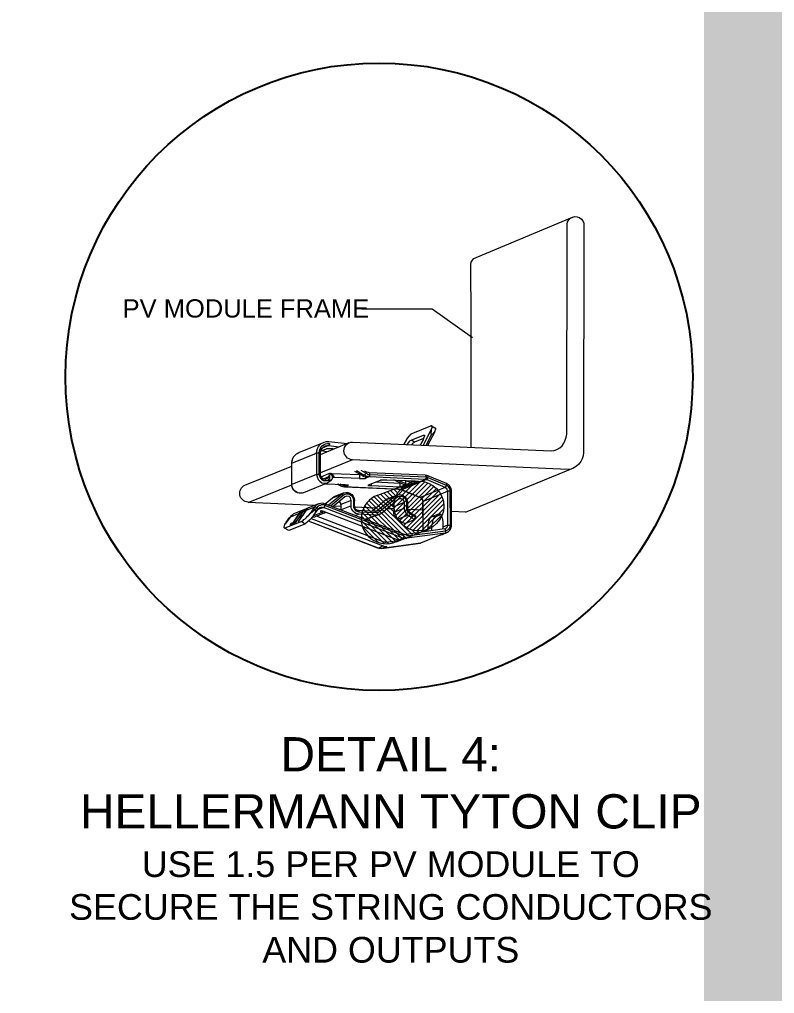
# Model space of a CAD drawing. Header units: feet. Extents: x -327 to 55127, y -2634 to 4121.
# Drawn here: x -209.38 to -187.32, y 35.05 to 63.49 of the extents above; entities that cross this region are included whole.
import ezdxf
from ezdxf.enums import TextEntityAlignment as Align

# ---------------------------------------------------------------- set-up
doc = ezdxf.new("R2018")
doc.units = ezdxf.units.FT
doc.header["$MEASUREMENT"] = 0
for name, color, linetype in [('G-ANNO-TEXT', 1, 'Continuous'), ('G-TEXT', 7, 'Continuous'), ('PDF_0', 7, 'Continuous'), ('PDF_Ediciones', 1, 'Continuous'), ('PDF_PDF_Geometría', 7, 'Continuous'), ('PDF_PV wires', 7, 'Continuous'), ('PDF_Text', 7, 'Continuous'), ('XREF', 7, 'Continuous')]:
    doc.layers.add(name, color=color, linetype=linetype)
doc.styles.add('NEI-A', font='arial.ttf')
doc.styles.get("Standard").update_dxf_attribs({"font": 'arial.ttf'})

# ---------------------------------------------------------------- blocks, each defined once
blk = doc.blocks.new('sub-title')
at = {"color": 153, "lineweight": 30, "flags": 106}
blk.add_attdef('SUB_TITLE', text='', height=0.1875, dxfattribs=at).set_placement((0, 0.1875), align=Align.MIDDLE_CENTER)

msp = doc.modelspace()

# ---------------------------------------------------------------- linework, layer by layer
at = {"layer": 'PDF_0', "color": 1, "lineweight": 0}
for points in [[(-198.347, 49.814), (-198.271, 49.739)], [(-198.248, 49.849), (-198.208, 49.808)], [(-198.155, 49.89), (-198.138, 49.872)], [(-198.057, 49.924), (-198.051, 49.919)], [(-199.106, 49.501), (-197.993, 48.394)], [(-199.019, 49.553), (-197.895, 48.429)], [(-198.932, 49.594), (-198.411, 49.072)], [(-198.834, 49.629), (-198.434, 49.234)], [(-198.735, 49.669), (-198.434, 49.368)], [(-198.637, 49.704), (-198.411, 49.478)], [(-198.544, 49.739), (-198.376, 49.577)], [(-198.445, 49.779), (-198.329, 49.663)], [(-199.298, 49.292), (-198.283, 48.284)], [(-199.24, 49.374), (-198.184, 48.318)], [(-199.176, 49.443), (-198.092, 48.353)], [(-199.396, 48.997), (-198.59, 48.185)], [(-199.379, 49.107), (-198.48, 48.208)], [(-199.344, 49.205), (-198.382, 48.243)], [(-199.402, 48.863), (-198.718, 48.185)], [(-199.373, 48.701), (-198.88, 48.214)], [(-197.912, 48.579), (-197.796, 48.463)], [(-197.75, 48.55), (-197.703, 48.498)], [(-197.622, 48.556), (-197.605, 48.539)], [(-197.512, 48.573), (-197.506, 48.573)]]:
    msp.add_lwpolyline(points, dxfattribs=at)
at = {"layer": 'PDF_0', "lineweight": 25}
msp.add_circle((-198.877, 53.058), 9.164, dxfattribs=at)
at = {"layer": 'PDF_Ediciones', "lineweight": 0}
msp.add_circle((-197.712, 49.284), 0.728, dxfattribs=at)
msp.add_arc((-198.674, 48.913), 0.728, 109.3854, 294.0765, dxfattribs=at)
at = {"layer": 'PDF_PDF_Geometría', "lineweight": 0}
for points in [[(-199.657, 50.638, -0.968573), (-199.651, 51.154), (-193.853, 50.893), (-193.761, 50.904), (-193.679, 50.939), (-193.598, 50.985), (-193.529, 51.043), (-193.476, 51.119), (-193.436, 51.206), (-193.407, 51.299), (-193.395, 51.385), (-193.384, 57.45, -1.103596), (-192.891, 57.479), (-192.902, 50.846), (-192.914, 50.753), (-192.943, 50.667), (-192.984, 50.58), (-193.036, 50.504), (-193.105, 50.446), (-193.187, 50.4)], [(-196.19, 50.997), (-196.19, 54.754), (-196.195, 56.335, -0.292569), (-196.045, 56.546), (-193.227, 57.723)], [(-202.704, 49.397, -0.768254), (-202.8, 49.895), (-201.426, 50.446)]]:
    msp.add_lwpolyline(points, format="xyb", dxfattribs=at)
for points in [[(-198.063, 51.241), (-198.074, 51.217), (-198.15, 51.084), (-198.063, 51.241), (-198.039, 51.275), (-197.993, 51.333), (-197.97, 51.356), (-197.953, 51.38), (-197.929, 51.391), (-197.918, 51.403), (-197.895, 51.409), (-197.361, 51.629), (-197.355, 51.635), (-197.344, 51.635), (-197.338, 51.629), (-197.332, 51.617), (-197.332, 51.583), (-197.338, 51.565), (-197.344, 51.536)], [(-197.344, 51.629), (-197.245, 51.571), (-197.239, 51.571), (-197.228, 51.559), (-197.228, 51.525), (-197.239, 51.501), (-197.245, 51.478), (-197.257, 51.449), (-197.315, 51.385), (-197.338, 51.374), (-197.35, 51.374), (-197.35, 51.38), (-197.355, 51.385), (-197.355, 51.397), (-197.35, 51.49), (-197.344, 51.536), (-197.593, 51.061)], [(-198.057, 51.084), (-198.011, 51.142), (-197.987, 51.165), (-197.976, 51.188), (-197.958, 51.2), (-197.941, 51.206), (-197.576, 51.356), (-197.552, 51.356), (-197.552, 51.333), (-197.558, 51.304), (-197.57, 51.281), (-197.581, 51.252), (-197.593, 51.217), (-197.639, 51.142), (-197.651, 51.107), (-197.674, 51.072), (-197.686, 51.061)], [(-197.581, 51.252), (-197.842, 51.148), (-197.941, 51.206)], [(-197.576, 51.356), (-197.552, 51.345)], [(-197.35, 51.374), (-197.512, 51.055)], [(-197.251, 51.455), (-197.46, 51.055)], [(-201.426, 50.527), (-201.426, 50.533), (-201.42, 50.609), (-201.402, 50.672), (-201.368, 50.73), (-201.321, 50.782), (-201.286, 50.811), (-201.269, 50.823), (-201.223, 50.852), (-200.498, 51.142)], [(-200.585, 50.203), (-200.591, 50.208), (-200.631, 50.208), (-200.631, 50.829), (-200.701, 50.829), (-200.695, 50.898), (-200.678, 50.968), (-200.643, 51.026), (-200.596, 51.084), (-200.567, 51.107), (-200.486, 51.148), (-200.417, 51.165), (-200.347, 51.165), (-199.808, 51.107)], [(-200.591, 50.823), (-200.591, 50.829), (-200.631, 50.829), (-200.62, 50.893), (-200.602, 50.951), (-200.573, 51.003), (-200.538, 51.043), (-200.498, 51.072), (-200.446, 51.101), (-200.382, 51.113), (-200.33, 51.113), (-200.33, 51.084), (-200.341, 51.067), (-200.341, 51.061), (-200.353, 51.049), (-200.04, 51.014)], [(-200.591, 50.788), (-199.75, 51.136)], [(-200.504, 50.081), (-200.347, 50.145), (-200.37, 50.104), (-200.405, 50.081), (-200.411, 50.081), (-200.446, 50.064), (-200.492, 50.069), (-200.533, 50.093), (-200.562, 50.133), (-200.585, 50.179), (-200.585, 50.203), (-200.591, 50.823), (-200.585, 50.858), (-200.567, 50.916), (-200.538, 50.968), (-200.492, 51.014), (-200.451, 51.038), (-200.446, 51.038), (-200.399, 51.049), (-200.353, 51.049), (-200.538, 50.974)], [(-200.399, 50.869), (-200.573, 50.893), (-200.411, 50.956), (-200.399, 50.962), (-200.359, 50.962), (-200.341, 50.968), (-200.283, 50.968), (-200.254, 50.962), (-200.225, 50.962), (-200.185, 50.956)], [(-197.918, 51.072), (-197.912, 51.084), (-197.889, 51.107), (-197.877, 51.13), (-197.86, 51.142), (-197.842, 51.148)], [(-200.254, 50.069), (-200.295, 50.017), (-200.341, 49.982), (-200.37, 49.965), (-201.089, 49.669), (-201.13, 49.658), (-201.205, 49.658), (-201.269, 49.675), (-201.333, 49.716), (-201.379, 49.768), (-201.414, 49.843), (-201.426, 49.913), (-201.426, 50.533), (-200.701, 50.829), (-200.701, 50.208), (-200.689, 50.133), (-200.654, 50.064), (-200.608, 50.006), (-200.55, 49.965), (-200.475, 49.953), (-200.405, 49.953), (-200.37, 49.965)], [(-201.095, 49.669), (-201.124, 49.658), (-201.188, 49.658), (-201.257, 49.669), (-201.321, 49.698), (-201.368, 49.75), (-201.408, 49.803), (-201.426, 49.866), (-201.426, 50.574), (-201.408, 50.655), (-201.373, 50.725), (-201.321, 50.782), (-201.286, 50.806)], [(-196.352, 49.107), (-193.187, 50.4), (-193.268, 50.365), (-193.361, 50.353), (-199.651, 50.632), (-200.585, 50.249)], [(-200.237, 50.139), (-200.237, 50.127), (-200.249, 50.098), (-200.249, 50.087), (-200.26, 50.058), (-200.278, 50.046), (-200.318, 50.035), (-200.37, 50.023), (-200.411, 50.017), (-200.457, 50.017), (-200.504, 50.023), (-200.544, 50.052), (-200.573, 50.087), (-200.602, 50.127), (-200.62, 50.162), (-200.631, 50.208), (-200.637, 50.214), (-200.649, 50.214), (-200.66, 50.208), (-200.701, 50.208), (-201.426, 49.913)], [(-200.567, 50.139), (-200.347, 50.232)], [(-200.347, 50.145), (-200.324, 50.179), (-200.33, 50.098), (-200.353, 50.058), (-200.364, 50.04), (-200.37, 50.035), (-200.37, 50.023)], [(-200.324, 50.237), (-200.33, 50.232), (-200.353, 50.226), (-200.312, 50.237), (-200.312, 50.243), (-200.301, 50.243), (-200.231, 50.139)], [(-200.301, 50.243), (-200.301, 50.232), (-200.318, 50.197), (-200.324, 50.179)], [(-200.295, 50.237), (-200.26, 50.237), (-200.185, 50.116), (-200.214, 50.116), (-200.237, 50.127), (-200.26, 50.127)], [(-200.26, 50.237), (-199.448, 50.203), (-199.448, 50.087), (-200.185, 50.116)], [(-199.164, 50.255), (-199.159, 50.255), (-199.159, 50.249), (-199.153, 50.243), (-199.153, 50.214), (-199.147, 50.203), (-197.506, 50.133), (-197.506, 50.11), (-197.512, 50.098), (-197.512, 50.081), (-197.523, 50.069), (-197.529, 50.069), (-197.529, 50.064), (-197.5, 50.064), (-197.5, 50.058), (-197.489, 50.058), (-198.213, 49.762), (-198.219, 49.762), (-198.219, 49.768), (-198.248, 49.768), (-198.254, 49.774), (-198.254, 49.768), (-199.889, 49.843), (-199.889, 49.849), (-198.254, 49.774), (-197.529, 50.064), (-199.164, 50.139), (-199.257, 50.104), (-199.251, 50.104), (-199.257, 50.116)], [(-199.541, 50.319), (-199.309, 50.185), (-199.292, 50.203), (-199.28, 50.208), (-199.274, 50.226), (-199.269, 50.232), (-199.269, 50.243), (-199.234, 50.232), (-199.222, 50.226), (-199.211, 50.214), (-199.187, 50.208), (-199.164, 50.208), (-199.147, 50.203), (-199.153, 50.197), (-199.153, 50.162), (-199.159, 50.151), (-199.159, 50.145), (-199.164, 50.145), (-199.164, 50.139), (-199.182, 50.145), (-199.222, 50.145), (-199.245, 50.151), (-199.257, 50.156), (-199.274, 50.162), (-199.298, 50.174), (-199.309, 50.185), (-199.356, 50.162), (-199.588, 50.295)], [(-199.419, 50.203), (-199.448, 50.203)], [(-199.448, 50.087), (-199.344, 50.087), (-199.315, 50.093), (-199.28, 50.093), (-199.257, 50.104), (-199.257, 50.116), (-199.274, 50.127), (-199.309, 50.139), (-199.35, 50.156), (-199.356, 50.162)], [(-199.257, 50.284), (-199.257, 50.261), (-199.263, 50.249), (-199.269, 50.243), (-199.396, 50.319)], [(-196.891, 48.51), (-197.036, 48.446), (-197.054, 48.446), (-197.094, 48.434), (-196.949, 48.492), (-196.909, 48.51), (-196.874, 48.521), (-196.845, 48.539), (-196.81, 48.579), (-196.776, 48.631), (-196.758, 48.701), (-196.758, 48.724), (-196.764, 49.716), (-196.764, 49.75), (-196.781, 49.814), (-196.822, 49.872), (-196.868, 49.913), (-196.909, 49.942), (-197.448, 50.162), (-197.483, 50.179), (-197.529, 50.185), (-199.164, 50.255), (-199.187, 50.261), (-199.245, 50.278), (-199.257, 50.284), (-199.298, 50.307)], [(-199.269, 50.098), (-199.269, 50.116)], [(-197.529, 50.185), (-197.523, 50.185), (-197.523, 50.179), (-197.512, 50.174), (-197.512, 50.162), (-197.506, 50.156), (-197.506, 50.133), (-197.483, 50.133), (-197.477, 50.127), (-197.46, 50.127), (-197.448, 50.116), (-197.448, 50.139), (-197.442, 50.151), (-197.442, 50.162), (-197.448, 50.162)], [(-200.759, 49.304), (-202.701, 49.391), (-201.426, 49.907)], [(-200.44, 49.936), (-199.877, 49.913), (-199.848, 49.907), (-199.808, 49.907), (-199.79, 49.901), (-199.785, 49.901), (-199.779, 49.895), (-199.796, 49.878), (-199.889, 49.849), (-199.93, 49.849), (-199.941, 49.855), (-199.964, 49.855), (-199.999, 49.866), (-200.034, 49.89), (-200.086, 49.919)], [(-199.796, 49.901), (-199.796, 49.878), (-199.819, 49.872), (-199.895, 49.872), (-199.941, 49.89), (-199.976, 49.901), (-199.982, 49.901), (-199.982, 49.907), (-199.988, 49.907), (-200.034, 49.89), (-200.04, 49.89), (-200.092, 49.919)], [(-199.988, 49.907), (-200.011, 49.919)], [(-199.976, 49.913), (-199.976, 49.901)], [(-199.785, 49.901), (-199.785, 49.89)], [(-199.101, 49.872), (-199.101, 49.936)], [(-198.973, 49.988), (-198.271, 49.953), (-198.271, 49.832)], [(-198.318, 50.04), (-198.109, 49.942), (-198.097, 49.936), (-198.086, 49.924), (-198.074, 49.924), (-198.132, 49.901), (-198.15, 49.907), (-198.155, 49.907), (-198.167, 49.913), (-198.445, 50.046)], [(-198.254, 49.953), (-198.271, 49.953)], [(-196.758, 48.724), (-196.77, 48.724), (-196.776, 48.73), (-196.793, 48.73), (-196.799, 49.721), (-196.845, 49.721), (-196.857, 49.716), (-196.874, 49.716), (-196.874, 49.733), (-196.886, 49.768), (-196.891, 49.779), (-196.932, 49.82), (-196.949, 49.826), (-197.674, 49.53), (-198.213, 49.762), (-198.219, 49.762), (-197.68, 49.53), (-197.657, 49.524), (-197.628, 49.495), (-197.605, 49.461), (-197.599, 49.42), (-197.599, 48.527)], [(-198.08, 49.866), (-198.08, 49.855), (-198.074, 49.855), (-198.068, 49.861), (-198.08, 49.872), (-198.103, 49.878), (-198.132, 49.901)], [(-198.109, 50.035), (-198.109, 49.942)], [(-197.97, 50.023), (-197.935, 50.006), (-197.929, 50.006), (-197.906, 49.994), (-197.97, 49.965), (-197.982, 49.971), (-197.987, 49.982), (-198.005, 49.988), (-198.103, 50.023)], [(-198.097, 49.849), (-198.097, 49.872)], [(-197.924, 49.948), (-197.924, 49.919), (-197.982, 49.907), (-198.028, 49.913), (-198.074, 49.924)], [(-197.97, 49.965), (-197.935, 49.953), (-197.918, 49.942), (-197.906, 49.936), (-197.912, 49.924), (-197.912, 49.942)], [(-197.935, 50.017), (-197.935, 50.006)], [(-197.761, 50.006), (-197.761, 49.988), (-197.784, 49.982), (-197.86, 49.982), (-197.906, 49.994)], [(-197.744, 50.006), (-197.744, 49.994)], [(-196.764, 49.716), (-196.781, 49.716), (-196.787, 49.721), (-196.799, 49.721), (-196.799, 49.75), (-196.81, 49.774), (-196.816, 49.803), (-196.828, 49.82), (-196.845, 49.843), (-196.868, 49.861), (-196.886, 49.878), (-196.915, 49.895), (-196.909, 49.901), (-196.909, 49.913), (-196.903, 49.919), (-196.903, 49.936), (-196.909, 49.936), (-196.909, 49.942)], [(-200.799, 49.2), (-200.782, 49.2), (-200.776, 49.194), (-200.759, 49.188), (-200.753, 49.188), (-200.747, 49.182), (-200.736, 49.176), (-200.695, 49.234), (-200.701, 49.24), (-200.724, 49.252), (-200.736, 49.252), (-200.741, 49.258), (-200.759, 49.258), (-200.736, 49.292), (-200.701, 49.321), (-200.66, 49.345), (-200.631, 49.362), (-200.585, 49.368), (-200.544, 49.374), (-200.504, 49.368), (-200.457, 49.35), (-200.451, 49.35), (-200.237, 49.524), (-200.185, 49.559), (-199.912, 49.669), (-199.848, 49.681), (-199.79, 49.681), (-199.727, 49.663), (-199.675, 49.623), (-199.634, 49.571), (-199.605, 49.507), (-199.599, 49.437), (-199.628, 49.449)], [(-200.359, 49.316), (-199.97, 49.634), (-199.924, 49.605)], [(-200.301, 49.292), (-199.924, 49.605), (-199.877, 49.629), (-199.831, 49.64), (-199.779, 49.64), (-199.733, 49.623), (-199.686, 49.588), (-199.651, 49.553), (-199.634, 49.507), (-199.628, 49.449), (-199.628, 49.252), (-199.611, 49.229), (-199.599, 49.194), (-199.582, 49.171), (-199.553, 49.147), (-199.53, 49.136), (-199.501, 49.124), (-199.466, 49.113), (-198.967, 49.095), (-198.938, 49.095), (-198.921, 49.101), (-198.909, 49.101), (-198.892, 49.107), (-198.88, 49.113), (-198.869, 49.124), (-198.851, 49.136), (-198.37, 49.536), (-198.324, 49.565), (-198.277, 49.577), (-198.225, 49.571), (-198.179, 49.559), (-198.132, 49.524), (-198.103, 49.484), (-198.08, 49.432), (-198.074, 49.379), (-198.074, 49.2), (-198.063, 49.153), (-198.057, 49.136), (-198.039, 49.113), (-198.028, 49.101), (-197.993, 49.078), (-197.895, 49.008)], [(-200.237, 49.524), (-199.97, 49.634), (-199.912, 49.669)], [(-198.967, 49.02), (-199.466, 49.049), (-199.512, 49.055), (-199.553, 49.066), (-199.593, 49.095), (-199.628, 49.124), (-199.651, 49.159), (-199.68, 49.2), (-199.692, 49.246), (-199.692, 49.449), (-199.698, 49.484), (-199.709, 49.519), (-199.756, 49.565), (-199.825, 49.577), (-199.848, 49.565), (-199.877, 49.553), (-200.225, 49.258)], [(-198.874, 49.043), (-199.176, 48.916), (-199.187, 48.91), (-199.211, 48.904), (-199.228, 48.904), (-199.251, 48.898), (-199.274, 48.898), (-198.967, 49.02), (-198.944, 49.02), (-198.927, 49.031), (-198.909, 49.031), (-198.886, 49.037), (-198.869, 49.043), (-198.845, 49.055), (-198.828, 49.06), (-198.805, 49.078), (-198.324, 49.484), (-198.3, 49.495), (-198.266, 49.507), (-198.242, 49.507), (-198.208, 49.49), (-198.179, 49.472), (-198.161, 49.443), (-198.15, 49.42), (-198.144, 49.385), (-198.144, 49.194), (-198.132, 49.159), (-198.121, 49.136), (-198.109, 49.101), (-198.097, 49.078), (-198.074, 49.055), (-198.057, 49.031), (-198.028, 49.014), (-197.929, 48.95), (-197.895, 49.008), (-197.842, 48.991), (-197.825, 48.991), (-197.813, 48.997)], [(-199.066, 49.142), (-198.689, 49.461), (-198.637, 49.49), (-198.358, 49.605), (-198.3, 49.617), (-198.231, 49.611), (-198.173, 49.588), (-198.121, 49.553), (-198.08, 49.495), (-198.057, 49.437), (-198.039, 49.374), (-198.074, 49.379)], [(-198.37, 49.536), (-198.411, 49.571), (-198.898, 49.171), (-198.967, 49.136)], [(-198.689, 49.461), (-198.411, 49.571), (-198.358, 49.605)], [(-198.254, 49.768), (-198.231, 49.768), (-198.219, 49.762)], [(-197.68, 49.53), (-197.674, 49.53), (-197.639, 49.519), (-197.628, 49.507), (-197.622, 49.49), (-197.61, 49.472), (-197.605, 49.461), (-197.599, 49.437), (-197.599, 49.42), (-196.874, 49.716), (-196.874, 48.724), (-196.863, 48.724), (-196.857, 48.73), (-196.793, 48.73), (-196.799, 48.701), (-196.81, 48.672), (-196.822, 48.649), (-196.834, 48.62), (-196.857, 48.602), (-196.88, 48.579), (-196.909, 48.568), (-196.932, 48.562), (-196.938, 48.573), (-196.938, 48.585), (-196.949, 48.597), (-196.949, 48.602), (-196.961, 48.614), (-196.967, 48.614), (-198.086, 48.457)], [(-200.649, 49.35), (-201.368, 49.055), (-201.385, 49.049), (-201.42, 49.02), (-201.455, 48.997), (-201.478, 48.962), (-201.611, 48.771), (-201.599, 48.788)], [(-201.211, 49.078), (-201.402, 48.794), (-201.455, 48.771), (-201.478, 48.73), (-201.362, 48.776), (-201.333, 48.823), (-201.379, 48.805), (-201.182, 49.089), (-201.112, 49.113), (-201.333, 48.794), (-201.315, 48.8), (-201.211, 48.95), (-201.136, 48.985), (-201.24, 48.829), (-201.223, 48.84), (-200.996, 49.159), (-200.759, 49.258), (-200.799, 49.2), (-200.892, 49.066)], [(-200.782, 49.014), (-200.66, 49.194), (-200.649, 49.205), (-200.608, 49.24), (-200.602, 49.24), (-200.591, 49.246), (-200.567, 49.252), (-200.544, 49.252), (-200.515, 49.246), (-200.498, 49.24), (-200.683, 49.171)], [(-200.451, 49.35), (-200.451, 49.327), (-200.457, 49.316), (-200.457, 49.304), (-200.492, 49.316), (-200.521, 49.321), (-200.556, 49.321), (-200.591, 49.304), (-200.62, 49.298), (-200.649, 49.281), (-200.678, 49.258), (-200.695, 49.234), (-200.683, 49.229), (-200.666, 49.211), (-200.666, 49.205), (-200.66, 49.2), (-200.66, 49.194)], [(-200.457, 49.35), (-198.144, 48.463), (-198.109, 48.457), (-198.086, 48.457), (-198.08, 48.457), (-198.074, 48.446), (-198.074, 48.44), (-198.068, 48.434), (-198.068, 48.429), (-198.063, 48.417), (-198.063, 48.411), (-196.932, 48.562), (-196.932, 48.521), (-196.938, 48.51), (-196.938, 48.504), (-196.949, 48.492), (-198.068, 48.342), (-198.08, 48.336), (-198.126, 48.336), (-198.144, 48.342), (-198.155, 48.342), (-198.167, 48.347), (-198.179, 48.347), (-198.324, 48.289), (-200.469, 49.113), (-200.486, 49.124), (-200.521, 49.136), (-200.538, 49.136), (-200.556, 49.142), (-200.573, 49.142), (-200.585, 49.136), (-200.596, 49.136), (-200.596, 49.13), (-200.591, 49.13), (-200.591, 49.124), (-200.585, 49.113), (-200.567, 49.107), (-200.544, 49.095), (-200.538, 49.089), (-200.515, 49.089), (-200.498, 49.084), (-200.475, 49.089), (-200.463, 49.089), (-200.446, 49.095), (-200.422, 49.101)], [(-199.993, 49.269), (-200.208, 49.281)], [(-199.692, 49.449), (-199.993, 49.327), (-199.999, 49.362), (-200.034, 49.42)], [(-199.993, 49.327), (-199.993, 49.176)], [(-199.692, 49.292), (-199.988, 49.176)], [(-199.628, 49.287), (-199.599, 49.281), (-199.582, 49.211), (-199.564, 49.194), (-199.53, 49.171), (-199.506, 49.159), (-199.483, 49.159), (-199.466, 49.113)], [(-199.599, 49.281), (-199.599, 49.437)], [(-198.967, 49.223), (-199.593, 49.252)], [(-198.144, 49.385), (-198.445, 49.258), (-198.451, 49.292), (-198.463, 49.321), (-198.486, 49.345)], [(-198.445, 49.258), (-198.445, 49.101)], [(-198.028, 49.014), (-198.335, 48.892), (-198.358, 48.91), (-198.376, 48.933), (-198.399, 48.956), (-198.416, 48.985), (-198.434, 49.008), (-198.445, 49.066), (-198.445, 49.101), (-198.144, 49.223)], [(-197.599, 49.159), (-198.039, 49.182), (-198.039, 49.211), (-198.074, 49.223)], [(-198.039, 49.211), (-198.039, 49.374)], [(-197.593, 48.527), (-197.599, 49.42)], [(-201.605, 48.794), (-201.489, 48.962), (-201.478, 48.962), (-201.211, 49.078), (-201.205, 49.084), (-201.194, 49.089), (-201.194, 49.095), (-201.182, 49.107), (-201.176, 49.107), (-201.176, 49.113), (-201.17, 49.124), (-201.165, 49.113), (-201.17, 49.107), (-201.17, 49.101), (-201.176, 49.095), (-201.182, 49.095), (-201.182, 49.089)], [(-201.17, 48.991), (-201.194, 48.956)], [(-201.107, 49.003), (-201.165, 48.985), (-201.182, 48.997), (-201.089, 49.124)], [(-201.182, 48.997), (-201.107, 49.02), (-201.095, 49.014)], [(-201.165, 49.113), (-201.159, 49.124), (-201.153, 49.124), (-201.153, 49.13), (-201.17, 49.124)], [(-201.136, 48.985), (-201.124, 48.979)], [(-201.112, 49.113), (-201.112, 49.124), (-201.107, 49.13), (-201.095, 49.136), (-201.095, 49.142), (-201.089, 49.142), (-201.083, 49.147), (-201.083, 49.153), (-201.078, 49.159), (-201.049, 49.171), (-201.06, 49.159), (-201.066, 49.159), (-201.072, 49.153), (-201.072, 49.147), (-201.089, 49.13), (-201.089, 49.124), (-201.02, 49.153), (-201.014, 49.159), (-201.014, 49.171), (-201.002, 49.176), (-200.996, 49.176), (-200.996, 49.182), (-200.979, 49.2), (-200.962, 49.205), (-200.985, 49.182), (-200.985, 49.176), (-200.991, 49.171), (-200.996, 49.159)], [(-201.02, 49.153), (-201.107, 49.02)], [(-201.078, 49.159), (-201.072, 49.153)], [(-200.979, 49.2), (-200.973, 49.194)], [(-200.44, 49.095), (-200.741, 48.968), (-200.747, 48.968), (-200.765, 48.962), (-200.828, 48.962)], [(-200.544, 49.095), (-200.794, 48.997)], [(-198.254, 48.278), (-198.671, 48.22), (-198.695, 48.22), (-198.7, 48.226), (-198.724, 48.226), (-200.701, 48.991)], [(-200.538, 49.089), (-200.521, 49.136)], [(-199.466, 49.049), (-199.559, 49.008)], [(-199.483, 49.159), (-198.985, 49.136), (-198.967, 49.095)], [(-198.851, 49.136), (-198.898, 49.171), (-198.909, 49.159), (-198.921, 49.153), (-198.927, 49.147), (-198.938, 49.142), (-198.944, 49.142), (-198.961, 49.136), (-198.985, 49.136)], [(-198.445, 49.2), (-198.648, 49.205)], [(-198.039, 49.182), (-198.034, 49.171), (-198.028, 49.153), (-198.022, 49.142), (-198.011, 49.13), (-198.005, 49.113), (-197.987, 49.107), (-197.813, 48.997), (-197.813, 48.985), (-197.813, 48.979), (-197.866, 48.875), (-197.866, 48.892), (-197.871, 48.904), (-197.883, 48.91), (-197.912, 48.939), (-197.929, 48.95)], [(-197.987, 49.107), (-197.993, 49.078)], [(-197.454, 48.55), (-197.454, 48.579), (-197.437, 48.788), (-197.419, 48.846), (-197.402, 48.892), (-197.384, 48.933), (-197.361, 48.962), (-197.338, 48.979), (-197.129, 49.06), (-197.112, 49.06), (-197.094, 49.055), (-197.071, 49.031), (-197.054, 48.991), (-197.036, 48.945), (-197.025, 48.887), (-197.019, 48.823), (-197.019, 48.666)], [(-197.071, 49.037), (-197.222, 48.968), (-197.338, 48.979)], [(-197.338, 48.573), (-197.338, 48.637), (-197.332, 48.713), (-197.321, 48.776), (-197.303, 48.84), (-197.292, 48.892), (-197.268, 48.933), (-197.251, 48.956), (-197.222, 48.968)], [(-197.129, 49.06), (-197.1, 49.06)], [(-196.346, 49.107), (-196.758, 49.124)], [(-201.141, 48.829), (-201.605, 48.649), (-201.623, 48.637), (-201.64, 48.637), (-201.646, 48.649), (-201.652, 48.666), (-201.646, 48.684), (-201.64, 48.707), (-201.634, 48.742), (-201.611, 48.771)], [(-201.049, 48.759), (-201.512, 48.573), (-201.64, 48.637)], [(-201.455, 48.771), (-201.431, 48.759)], [(-201.443, 48.747), (-201.431, 48.759), (-201.379, 48.776), (-201.373, 48.8)], [(-201.402, 48.794), (-201.379, 48.776)], [(-201.356, 48.794), (-201.362, 48.794), (-201.379, 48.805)], [(-200.857, 48.921), (-198.753, 48.121), (-198.741, 48.11), (-198.729, 48.104), (-198.7, 48.104), (-198.689, 48.098), (-198.66, 48.098), (-198.648, 48.104), (-198.793, 48.046), (-197.674, 48.202), (-197.668, 48.202), (-198.793, 48.046), (-198.805, 48.046), (-198.822, 48.04), (-198.834, 48.046), (-198.874, 48.046), (-198.898, 48.057), (-198.909, 48.057), (-200.944, 48.84)], [(-198.753, 48.121), (-198.898, 48.057), (-200.944, 48.846)], [(-199.28, 48.904), (-199.274, 48.898)], [(-197.866, 48.875), (-197.871, 48.869), (-198.103, 48.776), (-198.132, 48.776), (-198.155, 48.788), (-198.173, 48.794), (-198.196, 48.805), (-198.213, 48.817), (-198.231, 48.823), (-198.335, 48.892)], [(-196.967, 48.614), (-196.949, 48.62), (-196.938, 48.62), (-196.926, 48.626), (-196.915, 48.637), (-196.903, 48.655), (-196.886, 48.666), (-196.88, 48.684), (-196.874, 48.707), (-196.874, 48.724), (-197.019, 48.666), (-197.019, 48.649), (-197.025, 48.626), (-197.031, 48.608)], [(-197.094, 48.434), (-197.668, 48.202)]]:
    msp.add_lwpolyline(points, dxfattribs=at)
for points in [[(-200.359, 50.226), (-200.353, 50.226)], [(-196.915, 49.895), (-196.915, 49.878), (-196.92, 49.866), (-196.926, 49.861), (-196.926, 49.849), (-196.932, 49.843), (-196.938, 49.832), (-196.949, 49.832), (-196.949, 49.826), (-197.489, 50.058), (-197.465, 50.081), (-197.465, 50.093), (-197.46, 50.098), (-197.454, 50.11), (-197.448, 50.116)], [(-198.84, 50.04), (-198.828, 50.046), (-198.816, 50.046), (-198.793, 50.052), (-198.654, 50.052), (-197.831, 50.017), (-197.802, 50.011), (-197.767, 50.011), (-197.75, 50.006), (-197.738, 50.006), (-197.738, 49.994), (-197.744, 49.994), (-197.761, 49.988), (-197.912, 49.924), (-197.924, 49.919), (-198.08, 49.855), (-198.097, 49.849), (-198.109, 49.849), (-198.121, 49.843), (-198.167, 49.843), (-198.196, 49.832), (-198.271, 49.832), (-199.101, 49.872), (-199.153, 49.872), (-199.17, 49.878), (-199.182, 49.878), (-199.187, 49.89), (-199.199, 49.895), (-199.187, 49.901)], [(-200.498, 49.24), (-200.492, 49.246), (-200.486, 49.246), (-200.486, 49.252), (-200.475, 49.258), (-200.469, 49.275), (-200.463, 49.281), (-200.463, 49.292), (-200.457, 49.304), (-198.144, 48.417), (-198.15, 48.405), (-198.15, 48.394), (-198.155, 48.382), (-198.167, 48.371), (-198.167, 48.365), (-198.173, 48.359), (-198.179, 48.347)], [(-200.799, 48.997), (-200.834, 48.956), (-200.875, 48.91), (-200.915, 48.875), (-200.979, 48.811), (-201.002, 48.794), (-201.031, 48.771), (-201.049, 48.759), (-201.141, 48.829), (-201.124, 48.846), (-201.095, 48.863), (-201.072, 48.887), (-201.037, 48.91), (-201.002, 48.945), (-200.967, 48.985), (-200.927, 49.02), (-200.875, 49.089), (-200.788, 49.153), (-200.753, 49.171), (-200.736, 49.171), (-200.736, 49.124), (-200.753, 49.066)], [(-197.802, 48.985), (-197.813, 48.985)]]:
    msp.add_lwpolyline(points, close=True, dxfattribs=at)
at = {"layer": 'PDF_PV wires', "lineweight": 0}
msp.add_lwpolyline([(-199.39, 55.044), (-197.326, 55.044), (-196.149, 54.203)], dxfattribs=at)
at = {"layer": 'PDF_PV wires', "color": 1, "lineweight": 0}
for points in [[(-198.915, 49.6), (-198.034, 49.93)], [(-197.796, 50.006), (-198.434, 49.368)], [(-197.657, 50.006), (-198.434, 49.229)], [(-197.541, 49.988), (-198.416, 49.113)], [(-197.976, 49.959), (-198.387, 49.542)], [(-197.442, 49.959), (-198.387, 49.008)], [(-197.35, 49.913), (-198.341, 48.921)], [(-197.268, 49.861), (-198.289, 48.84)], [(-197.199, 49.797), (-198.231, 48.771)], [(-197.135, 49.727), (-198.161, 48.707)], [(-197.083, 49.652), (-198.08, 48.649)], [(-197.036, 49.559), (-197.993, 48.608)], [(-197.002, 49.461), (-197.889, 48.573)], [(-196.984, 49.35), (-197.779, 48.55)], [(-196.978, 49.217), (-197.645, 48.55)], [(-197.019, 49.049), (-197.477, 48.585)], [(-198.376, 48.243), (-197.448, 48.597)]]:
    msp.add_lwpolyline(points, dxfattribs=at)

# ---------------------------------------------------------------- block references
at = {"layer": 'G-TEXT'}
ref = msp.add_blockref('sub-title', (-251.219, 104.638), dxfattribs=dict(at, xscale=5.485316049832718, yscale=5.485316049832718, zscale=5.485316049832718))
lines = msp.add_mtext('{\\LTYPICAL 54-MODULE SHORT TRACKER  WIRING DETAIL}', dxfattribs={"layer": 'G-ANNO-TEXT', "insert": (-221.258, 117.134), "char_height": 92.11239, "attachment_point": 1})
ref.add_attrib('SUB_TITLE', '', (-221.258, 117.134), dxfattribs={"flags": 104}).embed_mtext(lines)

# ---------------------------------------------------------------- texts
at = {"layer": 'PDF_Text', "insert": (-206.371, 54.781), "char_height": 0.53346, "attachment_point": 7, "style": 'NEI-A'}
msp.add_mtext('PV MODULE FRAME', dxfattribs=at)
at = {"layer": 'XREF', "insert": (-198.535, 42.534), "char_height": 1, "attachment_point": 2, "style": 'NEI-A'}
msp.add_mtext_dynamic_manual_height_columns('DETAIL 4:\\PHELLERMANN TYTON CLIP\\P{\\H0.75x;USE 1.5 PER PV MODULE TO SECURE THE STRING CONDUCTORS AND OUTPUTS}', width=18.77038, gutter_width=0.547, heights=[9.582], dxfattribs=at)

doc.saveas('drawing.dxf')
